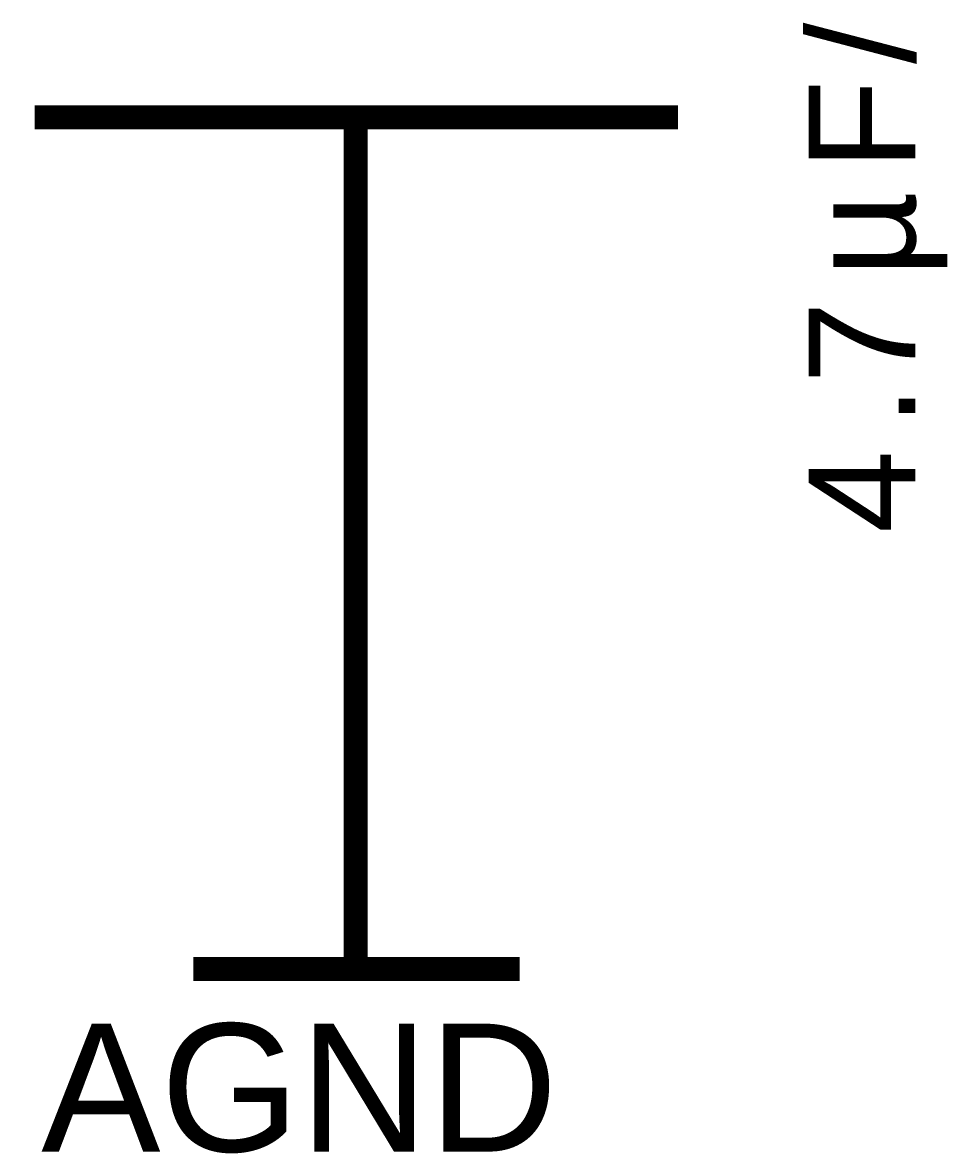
# Model space of a CAD drawing. Header units: millimetres. Extents: x -2024 to 917, y -725 to 13.
# Drawn here: x 842.75 to 854.24, y -403.66 to -389.61 of the extents above; entities that cross this region are included whole.
import ezdxf

# ---------------------------------------------------------------- set-up
doc = ezdxf.new("R2010")
doc.units = ezdxf.units.MM
doc.layers.add('Sheet', color=255, linetype='Continuous')
doc.styles.get("Standard").update_dxf_attribs({"font": 'arial.ttf'})

msp = doc.modelspace()

# ---------------------------------------------------------------- linework, layer by layer
at = {"layer": 'Sheet', "const_width": 0.3}
for points in [[(842.904, -390.788), (850.898, -390.788)], [(846.892, -390.788), (846.892, -393.802)], [(846.892, -396.285), (846.892, -393.802)], [(846.892, -396.285), (846.892, -401.369)], [(844.873, -401.369), (848.928, -401.369)]]:
    msp.add_lwpolyline(points, dxfattribs=at)

# ---------------------------------------------------------------- texts
at = {"layer": 'Sheet'}
for s, p in [('/', (853.844, -390.126)), ('F', (853.844, -391.45)), ('µ', (853.844, -392.775)), ('7', (853.844, -394.1)), ('.', (853.844, -394.63)), ('4', (853.844, -395.954))]:
    msp.add_text(s, height=1.325, rotation=90, dxfattribs=at).set_placement(p)
msp.add_text('AGND', height=1.5897, dxfattribs=at).set_placement((842.986, -403.638))

doc.saveas('drawing.dxf')
